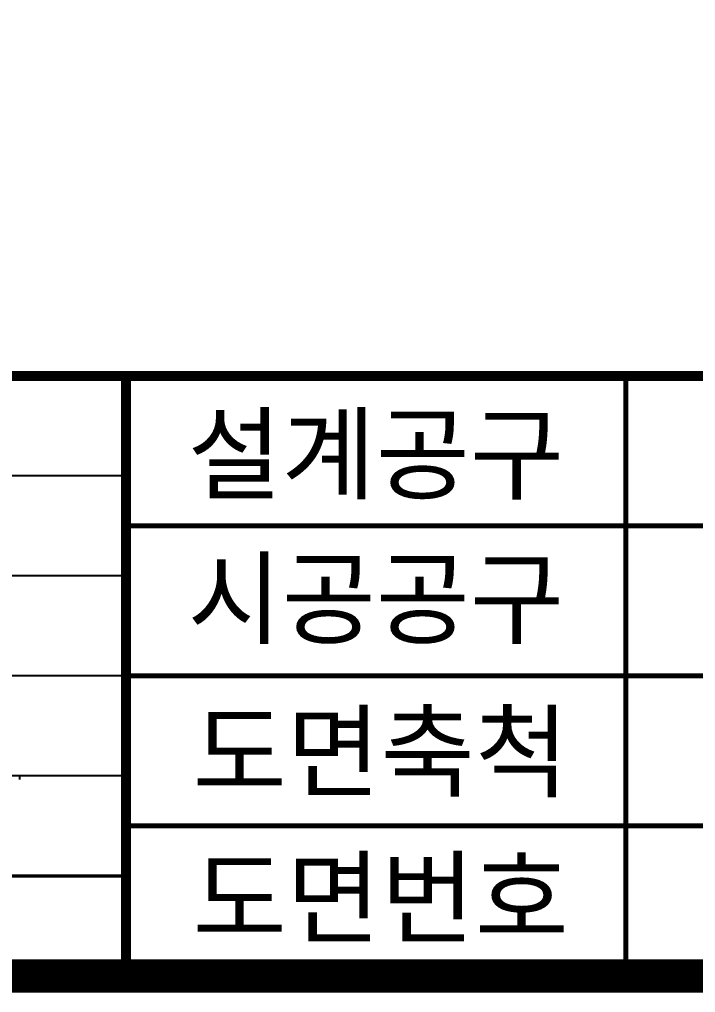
# Model space of a CAD drawing. Header units: feet. Extents: x 0 to 84100, y 0 to 59400.
# Drawn here: x 57661 to 61719, y 1900 to 7739 of the extents above; entities that cross this region are included whole.
import ezdxf
from ezdxf.enums import TextEntityAlignment as Align

# ---------------------------------------------------------------- set-up
doc = ezdxf.new("R2010")
doc.units = ezdxf.units.FT
doc.header["$LTSCALE"] = 550
doc.header["$MEASUREMENT"] = 0
for name, color, linetype in [('CX-BORD-LIN1', 4, 'CONTINUOUS'), ('CX-BORD-LIN2', 3, 'CONTINUOUS'), ('CX-BORD-TEX2', 7, 'CONTINUOUS'), ('CX-BORD-TEX3', 6, 'CONTINUOUS'), ('CX-MISC', 2, 'CONTINUOUS')]:
    doc.layers.add(name, color=color, linetype=linetype)
doc.styles.add('TB_TEXT', font='')
doc.styles.add('TB_WBTXT', font='')
doc.styles.add('TB_WMTXT', font='')
doc.styles.get('TB_TEXT').set_extended_font_data('DotumChe')
doc.styles.get('TB_WBTXT').set_extended_font_data('Dotum')
doc.styles.get('TB_WMTXT').set_extended_font_data('DotumChe')

# ---------------------------------------------------------------- blocks, each defined once
blk = doc.blocks.new('CXBLKA1-KHCA')
at = {"layer": 'CX-BORD-LIN1', "const_width": 2}
blk.add_lwpolyline([(796, 0), (0, 0), (0, 554), (796, 554)], close=True, dxfattribs=at)
at = {"layer": 'CX-BORD-LIN1'}
for points, const_width in [([(796, 36), (0, 36)], 0.6), ([(558, 0), (558, 36)], 0.6), ([(558, 6), (270, 6)], 0.2)]:
    blk.add_lwpolyline(points, dxfattribs=dict(at, const_width=const_width))
at = {"layer": 'CX-BORD-LIN2'}
blk.add_line((558, 30), (270, 30), dxfattribs=at)
at = {"layer": 'CX-BORD-LIN2', "const_width": 0.3}
for points in [[(588, 0), (588, 36)], [(686, 27), (558, 27)], [(686, 18), (558, 18)], [(796, 9), (558, 9)]]:
    blk.add_lwpolyline(points, dxfattribs=at)
at = {"layer": 'CX-BORD-LIN2'}
for points in [[(558, 24), (270, 24)], [(558, 18), (270, 18)], [(558, 12), (270, 12)]]:
    blk.add_lwpolyline(points, dxfattribs=at)
at = {"layer": 'CX-BORD-LIN1', "style": 'TB_TEXT'}
for tag, height, p in [('TR_RDAT5', 3.5, (317.5, 33)), ('TR_DGN5', 3.5, (451.118, 33)), ('TR_CHK5', 3.5, (491.118, 33)), ('TR_APP5', 3.5, (531.118, 33)), ('TR_RNUM5', 3, (285.105, 32.637)), ('TR_RDAT4', 3.5, (317.5, 27)), ('TR_DGN4', 3.5, (451.118, 27)), ('TR_CHK4', 3.5, (491.118, 27)), ('TR_APP4', 3.5, (531.118, 27)), ('TR_RNUM4', 3, (285.105, 26.637)), ('TR_DGN3', 3.5, (451.118, 21)), ('TR_CHK3', 3.5, (491.118, 21)), ('TR_RDAT3', 3.5, (317.5, 21)), ('TR_APP3', 3.5, (531.118, 21)), ('TR_RNUM3', 3, (285.105, 20.637)), ('TR_RDAT2', 3.5, (317.5, 15)), ('TR_DGN2', 3.5, (451.118, 15)), ('TR_CHK2', 3.5, (491.118, 15)), ('TR_APP2', 3.5, (531.118, 15)), ('TR_RNUM2', 3, (285.105, 14.637)), ('TR_RDAT1', 3.5, (317.5, 9)), ('TR_DGN1', 3.5, (451.118, 9)), ('TR_CHK1', 3.5, (491.118, 9)), ('TR_APP1', 3.5, (531.118, 9)), ('TR_RNUM1', 3, (285.105, 8.637))]:
    blk.add_attdef(tag, text='', height=height, dxfattribs=at).set_placement(p, align=Align.MIDDLE_CENTER)
for tag, p in [('TR_RCON5', (342.303, 33)), ('TR_RCON4', (342.303, 27)), ('TR_RCON3', (342.303, 21)), ('TR_RCON2', (342.303, 15)), ('TR_RCON1', (342.303, 9))]:
    blk.add_attdef(tag, text='', height=3.5, dxfattribs=at).set_placement(p, align=Align.MIDDLE_LEFT)
at = {"layer": 'CX-BORD-LIN2', "style": 'TB_TEXT'}
blk.add_attdef('TD_VERSION', text='', height=3, rotation=90, dxfattribs=at).set_placement((800.5, 48.015), align=Align.MIDDLE_CENTER)
at = {"layer": 'CX-BORD-TEX2', "style": 'TB_WMTXT'}
for tag, height, p in [('TB_CNAME', 5, (15.345, 531.832)), ('TB_CSCOP', 4, (16.635, 523.832))]:
    blk.add_attdef(tag, text='', height=height, dxfattribs=at).set_placement(p, align=Align.BOTTOM_LEFT)
at = {"layer": 'CX-BORD-TEX2', "style": 'TB_WBTXT'}
for tag, height, p in [('TB_MTITIL', 10, (398, 533.326)), ('TB_STITL', 7, (398, 518.326))]:
    blk.add_attdef(tag, text='', height=height, dxfattribs=at).set_placement(p, align=Align.MIDDLE_CENTER)
at = {"layer": 'CX-BORD-TEX3', "style": 'TB_TEXT'}
for s, p in [('설계공구', (573, 31.361)), ('시공공구', (573, 22.687)), ('도면축척', (573.291, 13.513)), ('도면번호', (573.291, 4.791))]:
    blk.add_text(s, height=4.5, dxfattribs=at).set_placement(p, align=Align.MIDDLE)
for tag, height, p in [('TD_LNDST', 4.5, (215, 31.5)), ('TD_DSECT', 4.5, (605.5, 31.5)), ('TD_DDIST', 4.5, (654.5, 31.5)), ('TD_DNAME_TOP', 4.5, (755, 27.957)), ('TD_CSECT', 4.5, (605.5, 22.5)), ('TD_CDIST', 4.5, (654.5, 22.5)), ('TD_DNAME_MAIN', 4.5, (755, 21.473)), ('TD_DNAME_BOT', 3, (755, 15.249)), ('TD_CCOMP', 4.5, (215, 13.593)), ('TD_HSCAL', 4.5, (620.884, 13.748)), ('TD_VSCAL', 4.5, (656.861, 13.748)), ('TD_FIELD', 4.5, (180, 5.125)), ('TD_CSTEP', 4.5, (250.744, 5.125)), ('TD_DWGCODE', 4.5, (637, 4.791)), ('TD_DWGNO', 4.5, (755, 5.002))]:
    blk.add_attdef(tag, text='', height=height, dxfattribs=at).set_placement(p, align=Align.MIDDLE_CENTER)
for tag, height, width, p in [('TD_DCOMP', 4.5, 0.95, (215, 22.588)), ('TD_CNAME', 5, 0.78, (65, 7.596))]:
    blk.add_attdef(tag, text='', height=height, dxfattribs=dict(at, width=width)).set_placement(p, align=Align.MIDDLE_CENTER)
blk = doc.blocks.new('CXGLOGO-싸인2')
at = {"layer": 'CX-MISC'}
for p, q in [((9677.31, -1025.08), (9677.31, -1026.63)), ((9677.38, -1025), (9677.38, -1026.63))]:
    blk.add_line(p, q, dxfattribs=at)

msp = doc.modelspace()

# ---------------------------------------------------------------- block references
at = {"layer": 'CX-MISC'}
for name, p, xscale, yscale, zscale in [('CXBLKA1-KHCA', (2500, 2000), 100, 100, 100), ('CXGLOGO-싸인2', (-39111.9, 13443.7), 9.999999997671694, 9.999999997671694, 9.999999997671694)]:
    msp.add_blockref(name, p, dxfattribs=dict(at, xscale=xscale, yscale=yscale, zscale=zscale))

doc.saveas('drawing.dxf')
